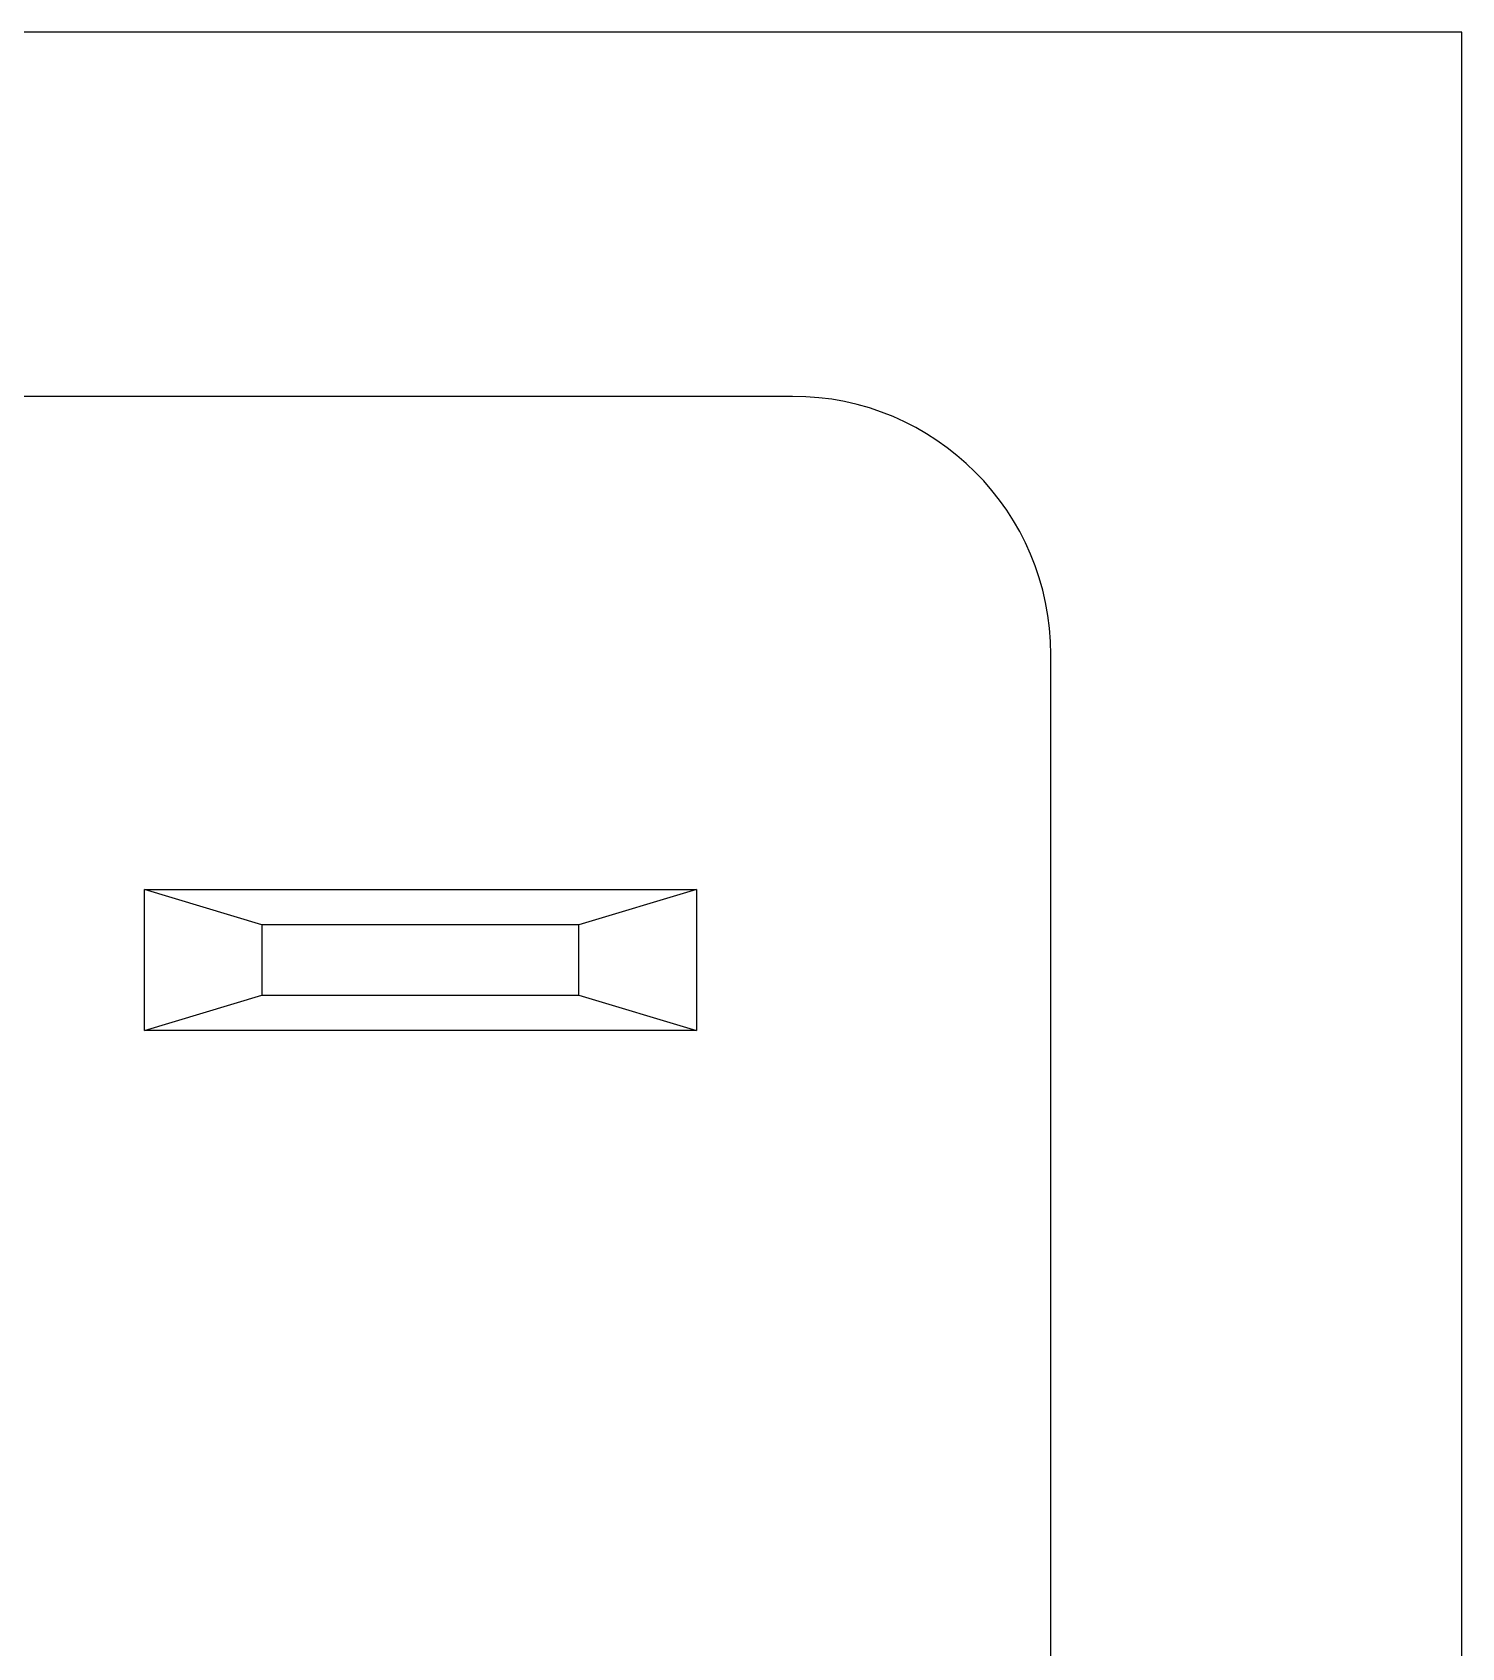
# Model space of a CAD drawing. Extents: x -260425 to 1294666, y -169889 to -2349.
# Drawn here: x 998637 to 998758.7, y -26459.6 to -26322 of the extents above; entities that cross this region are included whole.
import ezdxf

# ---------------------------------------------------------------- set-up
doc = ezdxf.new("R2010")
doc.units = 0
doc.header["$LTSCALE"] = 100
doc.layers.add('case', color=7, linetype='Continuous')

# ---------------------------------------------------------------- blocks, each defined once
blk = doc.blocks.new('АТС')
at = {"layer": 'case', "lineweight": 25}
for points in [[(301.7, 146.49), (301.7, 146.49), (63.7, 146.49), (63.7, 146.49)], [(301.7, -161.51), (301.7, -161.51), (301.7, 146.49), (301.7, 146.49)], [(244.7, 115.49), (244.7, 115.49), (143.24, 115.49), (143.24, 115.49)], [(266.7, 93.49), (266.7, 105.64), (256.85, 115.49), (244.7, 115.49)], [(266.7, -108.51), (266.7, -108.51), (266.7, 93.49), (266.7, 93.49)], [(189.5, 73.49), (189.5, 73.49), (236.5, 73.49), (236.5, 73.49)], [(199.5, 70.49), (199.5, 70.49), (189.5, 73.49), (189.5, 73.49)], [(189.5, 61.49), (189.5, 61.49), (189.5, 73.49), (189.5, 73.49)], [(236.5, 73.49), (236.5, 73.49), (226.5, 70.49), (226.5, 70.49)], [(236.5, 73.49), (236.5, 73.49), (236.5, 61.49), (236.5, 61.49)], [(226.5, 70.49), (226.5, 70.49), (199.5, 70.49), (199.5, 70.49)], [(199.5, 70.49), (199.5, 70.49), (199.5, 64.49), (199.5, 64.49)], [(226.5, 64.49), (226.5, 64.49), (226.5, 70.49), (226.5, 70.49)], [(189.5, 61.49), (189.5, 61.49), (199.5, 64.49), (199.5, 64.49)], [(199.5, 64.49), (199.5, 64.49), (226.5, 64.49), (226.5, 64.49)], [(226.5, 64.49), (226.5, 64.49), (236.5, 61.49), (236.5, 61.49)], [(236.5, 61.49), (236.5, 61.49), (189.5, 61.49), (189.5, 61.49)]]:
    blk.add_open_spline(points, degree=3, dxfattribs=at)

msp = doc.modelspace()

# ---------------------------------------------------------------- block references
msp.add_blockref('АТС', (998457.03, -26468.52))

doc.saveas('drawing.dxf')
